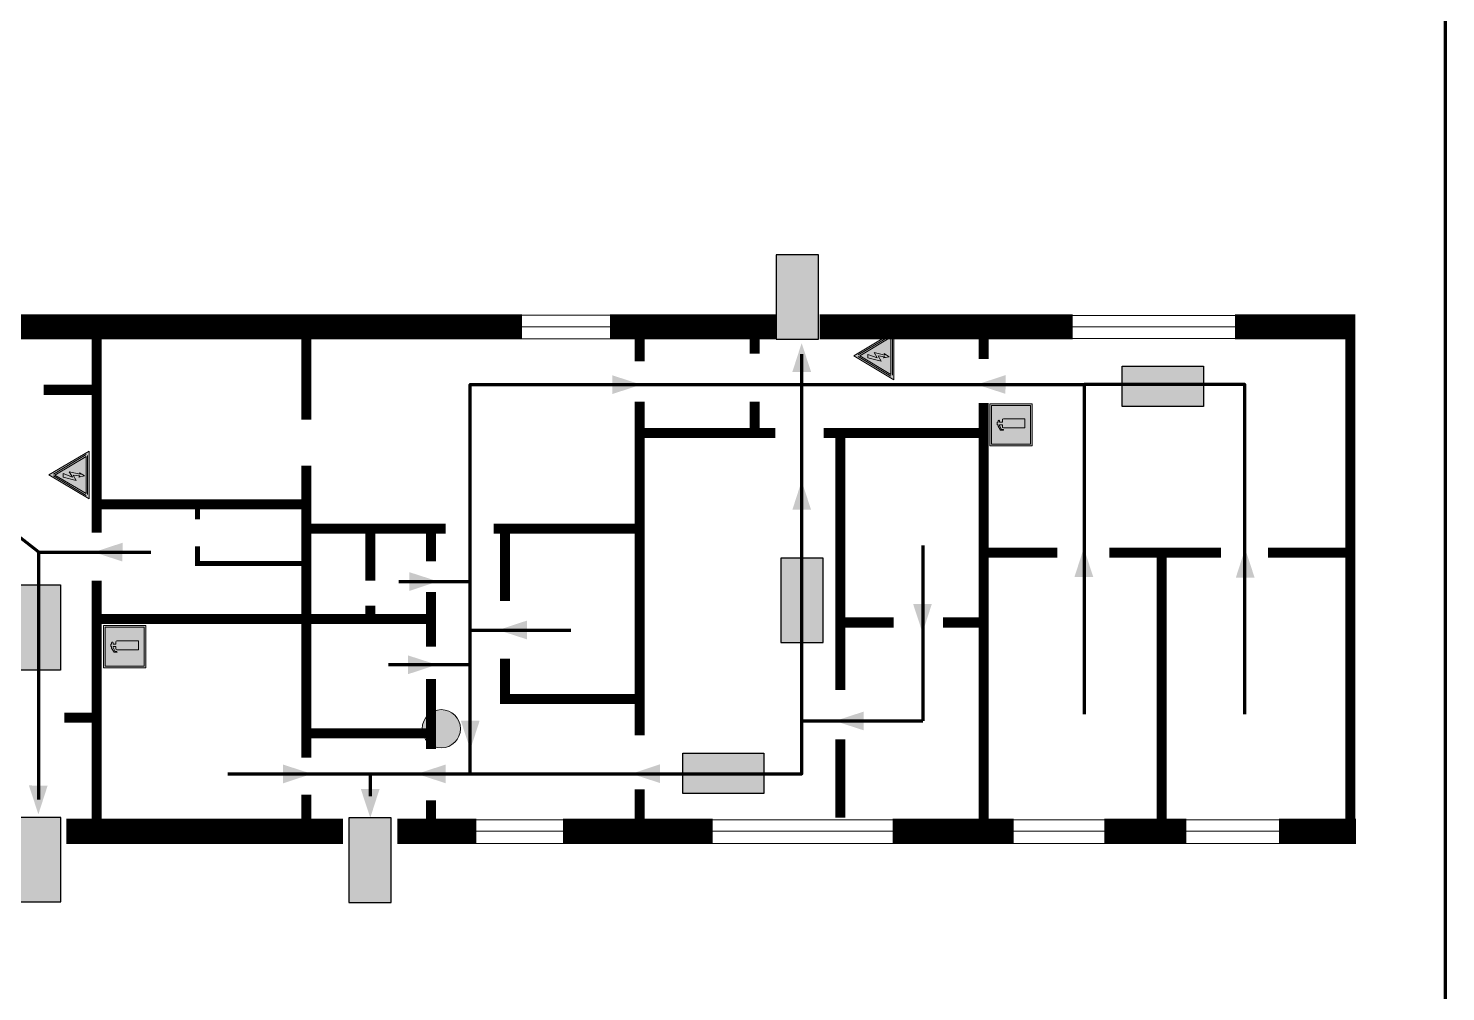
# Model space of a CAD drawing. Header units: millimetres. Extents: x 13114 to 67229, y 22859 to 38520.
# Drawn here: x 32125.9 to 32394.5, y 25869.1 to 26051.6 of the extents above; entities that cross this region are included whole.
import ezdxf

# ---------------------------------------------------------------- set-up
doc = ezdxf.new("R2010")
doc.units = ezdxf.units.MM
doc.layers.add('План_Штампы', color=7, linetype='Continuous')

# ---------------------------------------------------------------- blocks, each defined once
blk = doc.blocks.new('A$C32E8229D')
at = {"true_color": 0xffffff}
blk.add_hatch(color=7, dxfattribs=at).paths.add_polyline_path([(0, 0), (0, -8), (16, -8), (16, 0)])
h = blk.add_hatch(color=126)
h.paths.add_polyline_path([(0.2, -0.2), (15.8, -0.2), (15.8, -7.8), (0.2, -7.8)])
h.paths.add_polyline_path([(13.49, -2.05), (12.08, -2.05), (11.37, -2.63, 0.162397), (11.29, -2.84), (11.29, -3.63), (10.35, -3.63), (10.35, -4.05), (11.68, -4.05), (11.68, -3.48), (12.26, -4.28), (11.29, -5.1), (11.29, -6.78), (11.85, -6.78), (11.85, -5.44), (12.8, -4.64), (12.8, -5.94), (14.46, -5.94), (14.46, -5.39), (13.45, -5.39), (13.45, -3.97), (12.46, -2.59), (13.15, -2.59), (13.69, -3.34), (14.18, -3)], flags=16)
h.paths.add_polyline_path([(10.74, -1.82, 1), (11.8, -1.82, 1)], flags=16)
h.paths.add_polyline_path([(9.39, -3.59), (5.99, -3.59), (6.56, -3.03), (5.91, -3.03), (5.1, -3.83), (5.91, -4.64), (6.56, -4.64), (5.99, -4.09), (9.39, -4.09)], flags=16)
h.paths.add_polyline_path([(4.29, -1.08), (1.72, -1.08), (1.72, -6.6), (4.29, -6.6)], flags=16)
at = {"color": 126}
blk.add_lwpolyline([(16, -8), (0, -8), (0, 0), (16, 0)], close=True, dxfattribs=at)
blk = doc.blocks.new('A$C7B8C2D5B')
at = {"lineweight": 0}
h = blk.add_hatch(color=5, dxfattribs=at)
h.dxf.hatch_style = 1
h.paths.add_polyline_path([(1.4, -3.02, 1), (-2.11, -3.02, 1)])
at = {"color": 5, "lineweight": 0}
blk.add_circle((-0.36, -3.02), 1.75, dxfattribs=at)
blk = doc.blocks.new('A$C7B4425F7')
at = {"true_color": 0xffffff}
blk.add_hatch(color=7, dxfattribs=at).paths.add_polyline_path([(0, 0), (-16, 0), (-16, -8), (0, -8)])
h = blk.add_hatch(color=126)
h.paths.add_polyline_path([(-0.2, -0.2), (-15.8, -0.2), (-15.8, -7.8), (-0.2, -7.8)])
h.paths.add_polyline_path([(-11.76, -2.03), (-11.76, -3.66), (-11.17, -3.66, -0.568275), (-11.17, -6.18), (-12.58, -6.18), (-12.58, -2.03)], flags=16)
h.paths.add_polyline_path([(-13.33, -4.12, -0.495768), (-13.59, -6.18), (-15.03, -6.18), (-15.03, -2.03), (-13.59, -2.03, -0.487973)], flags=16)
h.paths.add_polyline_path([(-10.25, -2.03), (-9.48, -2.03), (-9.48, -6.18), (-10.25, -6.18)], flags=16)
h.paths.add_polyline_path([(-13.84, -3.69), (-14.24, -3.69), (-14.24, -3.03), (-13.9, -3.03, -0.692621)], flags=0)
h.paths.add_polyline_path([(-9.15, -2.03), (-8.4, -2.03), (-8.04, -3.07), (-7.68, -2.03), (-6.93, -2.03), (-7.64, -4.1), (-6.93, -6.18), (-7.68, -6.18), (-8.04, -5.14), (-8.4, -6.18), (-9.15, -6.18), (-8.44, -4.1)], flags=16)
h.paths.add_polyline_path([(-11.76, -4.46), (-11.42, -4.46, -0.692621), (-11.36, -5.12), (-11.76, -5.12)], flags=0)
h.paths.add_polyline_path([(-13.9, -5.2), (-14.24, -5.2), (-14.24, -4.55), (-13.84, -4.55, -0.708038)], flags=0)
edge = h.paths.add_edge_path(flags=16)
edge.add_ellipse((-5.51, -4.08), major_axis=(0, 2.05), ratio=0.586184, start_angle=0, end_angle=360)
edge = h.paths.add_edge_path(flags=0)
edge.add_ellipse((-5.51, -4.08), major_axis=(0, 1.14), ratio=0.454828, start_angle=0, end_angle=360)
h.paths.add_polyline_path([(-4.13, -4.96, 0.377264), (-3.48, -4.52, 0.0555), (-3.16, -2.03), (-1.66, -2.03), (-1.66, -4.96), (-0.96, -4.96), (-0.96, -7.01), (-1.75, -7.01), (-1.75, -6.18), (-3.3, -6.18), (-3.3, -7.02), (-4.13, -7.02)], flags=16)
h.paths.add_polyline_path([(-2.73, -2.91), (-2.28, -2.91), (-2.28, -4.96), (-3.05, -4.96, 0.079136)], flags=0)
at = {"color": 126}
blk.add_lwpolyline([(-16, -8), (0, -8), (0, 0), (-16, 0)], close=True, dxfattribs=at)
blk = doc.blocks.new('A$C3AD82952')
at = {"true_color": 0xf5f5ff}
h = blk.add_hatch(color=7, dxfattribs=at)
h.dxf.hatch_style = 1
h.paths.add_polyline_path([(8.21, 8.73, 0.414214), (7.89, 9.05), (7.22, 9.05), (7.22, 9.92), (7.59, 9.92, 1), (7.57, 10.36), (7.22, 10.36), (7.22, 10.6), (6.43, 10.6), (6.43, 10.36), (6.01, 10.36), (4.74, 9.59), (4.74, 8.69), (4.98, 8.73), (4.98, 9.26), (6.12, 9.91), (6.43, 9.91), (6.43, 9.05), (5.76, 9.05, 0.414214), (5.44, 8.73), (5.44, 2.2), (8.21, 2.2)], flags=0)
h.paths.add_polyline_path([(12.8, 12.8), (0, 12.8), (0, 0), (12.8, 0)])
h.paths.add_polyline_path([(0.51, 12.29), (12.29, 12.29), (12.29, 0.51), (0.51, 0.51)], flags=16)
h.paths.add_polyline_path([(4.74, 9.59), (6.01, 10.36), (6.43, 10.36), (6.43, 10.6), (7.22, 10.6), (7.22, 10.36), (7.59, 10.36, -0.94586), (7.59, 9.92), (7.22, 9.92), (7.22, 9.05), (7.89, 9.05, -0.414214), (8.21, 8.73), (8.21, 2.2), (5.44, 2.2), (5.44, 8.73, -0.414214), (5.76, 9.05), (6.43, 9.05), (6.43, 9.91), (6.12, 9.91), (4.98, 9.26), (4.98, 8.73), (4.74, 8.69)], flags=0)
h = blk.add_hatch(color=242)
h.dxf.hatch_style = 1
h.paths.add_polyline_path([(12.29, 12.29), (0.51, 12.29), (0.51, 0.51), (12.29, 0.51)])
h.paths.add_polyline_path([(4.74, 8.69), (4.74, 9.59), (6.01, 10.36), (6.43, 10.36), (6.43, 10.6), (7.22, 10.6), (7.22, 10.36), (7.59, 10.36, -0.94586), (7.59, 9.92), (7.22, 9.92), (7.22, 9.05), (7.89, 9.05, -0.414214), (8.21, 8.73), (8.21, 2.2), (5.44, 2.2), (5.44, 8.73, -0.414214), (5.76, 9.05), (6.43, 9.05), (6.43, 9.91), (6.12, 9.91), (4.98, 9.26), (4.98, 8.73)], flags=16)
h = blk.add_hatch(color=7, dxfattribs=at)
h.dxf.hatch_style = 1
h.paths.add_polyline_path([(8.21, 8.73, 0.414214), (7.89, 9.05), (7.22, 9.05), (7.22, 9.92), (7.59, 9.92, 1), (7.57, 10.36), (7.22, 10.36), (7.22, 10.6), (6.43, 10.6), (6.43, 10.36), (6.01, 10.36), (4.74, 9.59), (4.74, 8.69), (4.98, 8.73), (4.98, 9.26), (6.12, 9.91), (6.43, 9.91), (6.43, 9.05), (5.76, 9.05, 0.414214), (5.44, 8.73), (5.44, 2.2), (8.21, 2.2)])
at = {"color": 242, "lineweight": 5}
for p, q in [((0, 0), (0, 12.8)), ((0, 12.8), (12.8, 12.8)), ((6.01, 10.36), (4.74, 9.59)), ((4.74, 9.59), (4.74, 8.69)), ((4.74, 8.69), (4.98, 8.73)), ((4.98, 9.26), (6.12, 9.91)), ((4.98, 8.73), (4.98, 9.26)), ((5.44, 2.2), (5.44, 8.73)), ((5.76, 9.05), (6.43, 9.05)), ((6.01, 10.36), (6.43, 10.36)), ((6.12, 9.91), (6.43, 9.91)), ((7.22, 10.6), (6.43, 10.6)), ((6.43, 10.6), (6.43, 10.36)), ((6.43, 9.91), (6.43, 9.05)), ((7.22, 10.36), (7.22, 10.6)), ((7.59, 10.36), (7.22, 10.36)), ((7.22, 9.05), (7.22, 9.92)), ((7.59, 9.92), (7.22, 9.92)), ((7.89, 9.05), (7.22, 9.05)), ((8.21, 2.2), (8.21, 8.73)), ((12.8, 0), (12.8, 12.8)), ((0, 0), (12.8, 0)), ((5.44, 2.2), (8.21, 2.2))]:
    blk.add_line(p, q, dxfattribs=at)
blk.add_lwpolyline([(0.51, 12.29), (12.29, 12.29), (12.29, 0.51), (0.51, 0.51)], close=True, dxfattribs=at)
for centre, radius, start, end in [((5.76, 8.73), 0.32, 90, 180), ((7.58, 10.14), 0.223, 273.1875, 86.8125), ((7.89, 8.73), 0.32, 0, 90)]:
    blk.add_arc(centre, radius, start, end, dxfattribs=at)
blk = doc.blocks.new('A$C3E6D3DDE')
at = {"lineweight": 5}
h = blk.add_hatch(color=40, dxfattribs=at)
h.paths.add_polyline_path([(24.1, 1.45), (16.46, -11.35), (31.74, -11.35)])
h.paths.add_polyline_path([(24.09, -0.46), (30.03, -10.41), (18.14, -10.41)], flags=16)
h.paths.add_polyline_path([(24.54, -3.08), (23.41, -6.02), (25.13, -5.01), (24.33, -8.5), (24.82, -8.27), (23.79, -9.86), (23.4, -8.04), (23.8, -8.43), (24.04, -6.29), (22.39, -7.25), (23.44, -3.08)], flags=0)
h = blk.add_hatch(color=256, dxfattribs=at)
h.paths.add_polyline_path([(24.37, 0.03, 0.567511), (23.82, 0.03), (17.59, -10.4, 0.582454), (17.86, -10.88), (30.32, -10.88, 0.582149), (30.6, -10.4)])
h.paths.add_polyline_path([(24.09, -0.46), (18.14, -10.41), (30.03, -10.41)], flags=16)
h.paths.add_polyline_path([(24.54, -3.08), (23.41, -6.02), (25.13, -5.01), (24.33, -8.5), (24.82, -8.27), (23.79, -9.86), (23.4, -8.04), (23.8, -8.43), (24.04, -6.29), (22.39, -7.25), (23.44, -3.08)], flags=0)
h = blk.add_hatch(color=40, dxfattribs=at)
h.paths.add_polyline_path([(24.09, -0.46), (18.14, -10.41), (30.03, -10.41)])
h.paths.add_polyline_path([(24.82, -8.27), (23.79, -9.86), (23.4, -8.04), (23.8, -8.43), (24.04, -6.29), (22.39, -7.25), (23.44, -3.08), (24.54, -3.08), (23.41, -6.02), (25.13, -5.01), (24.33, -8.5)], flags=16)
at = {"color": 40, "lineweight": 5}
for p, q in [((16.46, -11.35), (24.1, 1.45)), ((24.1, 1.45), (31.74, -11.35))]:
    blk.add_line(p, q, dxfattribs=at)
at = {"lineweight": 5}
for p, q in [((17.59, -10.4), (23.82, 0.03)), ((24.37, 0.03), (30.6, -10.4)), ((18.14, -10.41), (24.09, -0.46)), ((23.44, -3.08), (22.39, -7.25)), ((23.41, -6.02), (24.54, -3.08)), ((24.54, -3.08), (23.44, -3.08)), ((24.09, -0.46), (30.03, -10.41)), ((22.39, -7.25), (24.04, -6.29)), ((23.8, -8.43), (23.4, -8.04)), ((23.4, -8.04), (23.79, -9.86)), ((25.13, -5.01), (23.41, -6.02)), ((23.79, -9.86), (24.82, -8.27)), ((24.04, -6.29), (23.8, -8.43)), ((24.33, -8.5), (25.13, -5.01)), ((24.82, -8.27), (24.33, -8.5)), ((17.86, -10.88), (30.32, -10.88)), ((18.14, -10.41), (30.03, -10.41))]:
    blk.add_line(p, q, dxfattribs=at)
at = {"color": 50, "lineweight": 5}
blk.add_line((31.74, -11.35), (16.46, -11.35), dxfattribs=at)

msp = doc.modelspace()

# ---------------------------------------------------------------- linework, layer by layer
at = {"color": 6, "lineweight": 100}
msp.add_lwpolyline([(31794.54, 25855.02), (32394.54, 25855.02), (32394.54, 26250.02), (31794.54, 26250.02)], close=True, dxfattribs=at)
at = {"lineweight": 100}
for points, const_width in [([(32219.49, 25995.04), (32044.34, 25995.04)], 4.75), ([(32267.56, 25995.04), (32236.17, 25995.04)], 4.75), ([(32323.85, 25995.04), (32275.89, 25995.04)], 4.75), ([(32377.45, 25995.04), (32354.64, 25995.04)], 4.75), ([(32157.96, 25958.58), (32157.96, 25961.24)], 0.95), ([(32178.62, 25950.19), (32157.96, 25950.19), (32157.96, 25953.48)], 0.95), ([(32133.15, 25899.47), (32185.57, 25899.47)], 4.75), ([(32195.89, 25899.47), (32210.84, 25899.47)], 4.75), ([(32227.26, 25899.47), (32255.62, 25899.47)], 4.75), ([(32289.71, 25899.47), (32312.67, 25899.47)], 4.75), ([(32329.88, 25899.47), (32345.41, 25899.47)], 4.75), ([(32362.96, 25899.47), (32377.52, 25899.47)], 4.75)]:
    msp.add_lwpolyline(points, dxfattribs=dict(at, const_width=const_width))
at = {"lineweight": 0, "const_width": 1.9}
for points in [[(32178.62, 25977.44), (32178.62, 25995.57)], [(32376.5, 25995.04), (32376.5, 25996.58)], [(32138.9, 25956.07), (32138.9, 25994.52)], [(32241.79, 25988.48), (32241.79, 25994.12)], [(32263.6, 25989.95), (32263.6, 25994.03)], [(32306.99, 25988.98), (32306.99, 25994.23)], [(32360.86, 25952.25), (32376.5, 25952.25), (32376.5, 25901.06), (32376.5, 25995.07)], [(32138.9, 25983.11), (32128.85, 25983.11)], [(32214.09, 25956.83), (32241.79, 25956.83), (32241.79, 25980.9)], [(32263.6, 25974.96), (32263.6, 25980.89)], [(32276.69, 25974.96), (32306.99, 25974.96), (32306.99, 25980.59)], [(32241.79, 25974.96), (32267.53, 25974.96)], [(32279.84, 25974.96), (32279.84, 25926.23)], [(32299.29, 25939.03), (32306.99, 25939.03), (32306.99, 25974.96), (32306.99, 25899.85), (32306.99, 25952.25), (32320.94, 25952.25)], [(32138.9, 25961.43), (32178.62, 25961.43), (32178.62, 25939.67), (32178.62, 25968.73)], [(32197.64, 25956.83), (32197.64, 25956.83), (32178.62, 25956.83), (32205.01, 25956.83)], [(32190.75, 25956.83), (32190.75, 25946.98)], [(32202.22, 25956.83), (32202.22, 25950.65)], [(32216.26, 25956.83), (32216.26, 25943.12)], [(32241.79, 25956.83), (32241.79, 25917.66)], [(32330.8, 25952.25), (32351.96, 25952.25)], [(32340.74, 25952.25), (32340.74, 25900.15)], [(32132.75, 25920.98), (32138.9, 25920.98), (32138.9, 25899.75), (32138.9, 25946.93)], [(32202.22, 25944.78), (32202.22, 25934.44)], [(32190.75, 25939.67), (32190.75, 25942.2)], [(32178.62, 25913.45), (32178.62, 25939.67), (32138.9, 25939.67)], [(32178.62, 25939.67), (32202.22, 25939.67)], [(32279.84, 25939.03), (32289.91, 25939.03)], [(32216.26, 25932.18), (32216.26, 25924.56), (32241.79, 25924.56)], [(32202.22, 25928.32), (32202.22, 25915.04)], [(32202.22, 25918.02), (32178.62, 25918.02)], [(32279.84, 25916.91), (32279.84, 25902.03)], [(32241.79, 25907.43), (32241.79, 25899.34)], [(32178.62, 25899.47), (32178.62, 25906.4)], [(32202.22, 25905.34), (32202.22, 25897.87)]]:
    msp.add_lwpolyline(points, dxfattribs=at)
at = {"lineweight": 0}
for points in [[(32218.67, 25997.25), (32239.04, 25997.25)], [(32323.61, 25997.22), (32359.89, 25997.22)], [(32219.49, 25995.04), (32239.85, 25995.04)], [(32323.85, 25995.04), (32360.12, 25995.04)], [(32219.27, 25992.77), (32239.64, 25992.77)], [(32323.44, 25992.83), (32359.72, 25992.83)], [(32210.21, 25901.64), (32376.76, 25901.64)], [(32210.44, 25897.16), (32376.5, 25897.16)], [(32210.84, 25899.47), (32376.7, 25899.47)]]:
    msp.add_lwpolyline(points, dxfattribs=at)
at = {"color": 126, "lineweight": 100, "true_color": 0x008754}
for points in [[(32127.9, 25952.36), (32101.31, 25973.13), (32064.88, 25973.13), (32047.69, 25963.09), (32028.73, 25963.09), (32028.73, 25989.62)], [(32209.68, 25910.36), (32272.5, 25910.36), (32272.5, 25989.9)], [(32163.72, 25910.36), (32209.68, 25910.36), (32209.68, 25984.13), (32326, 25984.13), (32326, 25921.67)], [(32356.5, 25921.67), (32356.5, 25984.13), (32326, 25984.13)], [(32295.44, 25953.65), (32295.44, 25920.38)], [(32127.9, 25905.5), (32127.9, 25952.36), (32149.15, 25952.36)], [(32196.16, 25946.8), (32209.68, 25946.8)], [(32209.68, 25937.59), (32228.75, 25937.59)], [(32209.68, 25931.04), (32194.21, 25931.04)], [(32272.5, 25920.38), (32295.44, 25920.38)], [(32190.73, 25910.36), (32190.73, 25906.15)]]:
    msp.add_lwpolyline(points, dxfattribs=at)
at = {"layer": 'План_Штампы', "color": 126, "true_color": 0x008754}
for points in [[(32274.28, 25986.51), (32270.73, 25986.52), (32272.49, 25991.97)], [(32236.61, 25982.31), (32236.62, 25985.86), (32242.06, 25984.1)], [(32311.13, 25985.9), (32311.12, 25982.35), (32305.68, 25984.11)], [(32274.28, 25960.38), (32270.73, 25960.39), (32272.49, 25965.84)], [(32143.78, 25954.14), (32143.77, 25950.59), (32138.32, 25952.35)], [(32327.75, 25947.67), (32324.2, 25947.68), (32325.96, 25953.13)], [(32358.33, 25947.55), (32354.78, 25947.55), (32356.54, 25953)], [(32198.13, 25945.01), (32198.13, 25948.57), (32203.58, 25946.81)], [(32293.61, 25942.55), (32297.16, 25942.54), (32295.4, 25937.09)], [(32220.42, 25939.39), (32220.41, 25935.84), (32214.96, 25937.6)], [(32197.9, 25929.24), (32197.91, 25932.79), (32203.35, 25931.03)], [(32284.26, 25922.16), (32284.26, 25918.6), (32278.81, 25920.36)], [(32207.9, 25920.41), (32211.45, 25920.4), (32209.69, 25914.95)], [(32174.21, 25908.56), (32174.22, 25912.11), (32179.66, 25910.35)], [(32205.03, 25912.13), (32205.02, 25908.58), (32199.57, 25910.34)], [(32245.67, 25912.17), (32245.67, 25908.61), (32240.22, 25910.37)], [(32126.04, 25908.15), (32129.59, 25908.14), (32127.83, 25902.69)], [(32188.94, 25907.48), (32192.49, 25907.47), (32190.73, 25902.03)]]:
    msp.add_solid(points, dxfattribs=at)

# ---------------------------------------------------------------- block references
at = {"rotation": 90}
for name, p, xscale, yscale, zscale in [('A$C3E6D3DDE', (32283.23, 25975.26), 0.59375, 0.59375, 0.59375), ('A$C3AD82952', (32316.18, 25972.49), 0.625, 0.625, 0.625), ('A$C3E6D3DDE', (32130.7, 25952.67), 0.59375, 0.59375, 0.59375), ('A$C3AD82952', (32148.18, 25930.44), 0.625, 0.625, 0.625)]:
    msp.add_blockref(name, p, dxfattribs=dict(at, xscale=xscale, yscale=yscale, zscale=zscale))
at = {"xscale": -1, "rotation": 90}
msp.add_blockref('A$C32E8229D', (32268.54, 25951.23), dxfattribs=at)
at = {"xscale": 2.068548385612667, "yscale": 2.068548385612667, "zscale": 2.068548385612667}
msp.add_blockref('A$C7B8C2D5B', (32204.94, 25925.15), dxfattribs=at)
at = {"layer": 'План_Штампы', "rotation": 90}
for p in [(32267.67, 26008.72), (32124.07, 25902.08), (32186.67, 25902)]:
    msp.add_blockref('A$C7B4425F7', p, dxfattribs=at)
at = {"layer": 'План_Штампы', "color": 126, "true_color": 0x008754}
for p, xscale, yscale, zscale, rotation in [((32333.25, 25987.62), 0.9618853433112002, 0.9618853433112002, 0.9618853433112002, 359.9978653237144), ((32123.9, 25929.98), 1.012510887696, 1.012510887696, 1.012510887696, 89.99786532371444), ((32249.94, 25914.3), 0.9618853433112002, 0.9618853433112002, 0.9618853433112002, 359.9978653237144)]:
    msp.add_blockref('A$C32E8229D', p, dxfattribs=dict(at, xscale=xscale, yscale=yscale, zscale=zscale, rotation=rotation))

doc.saveas('drawing.dxf')
